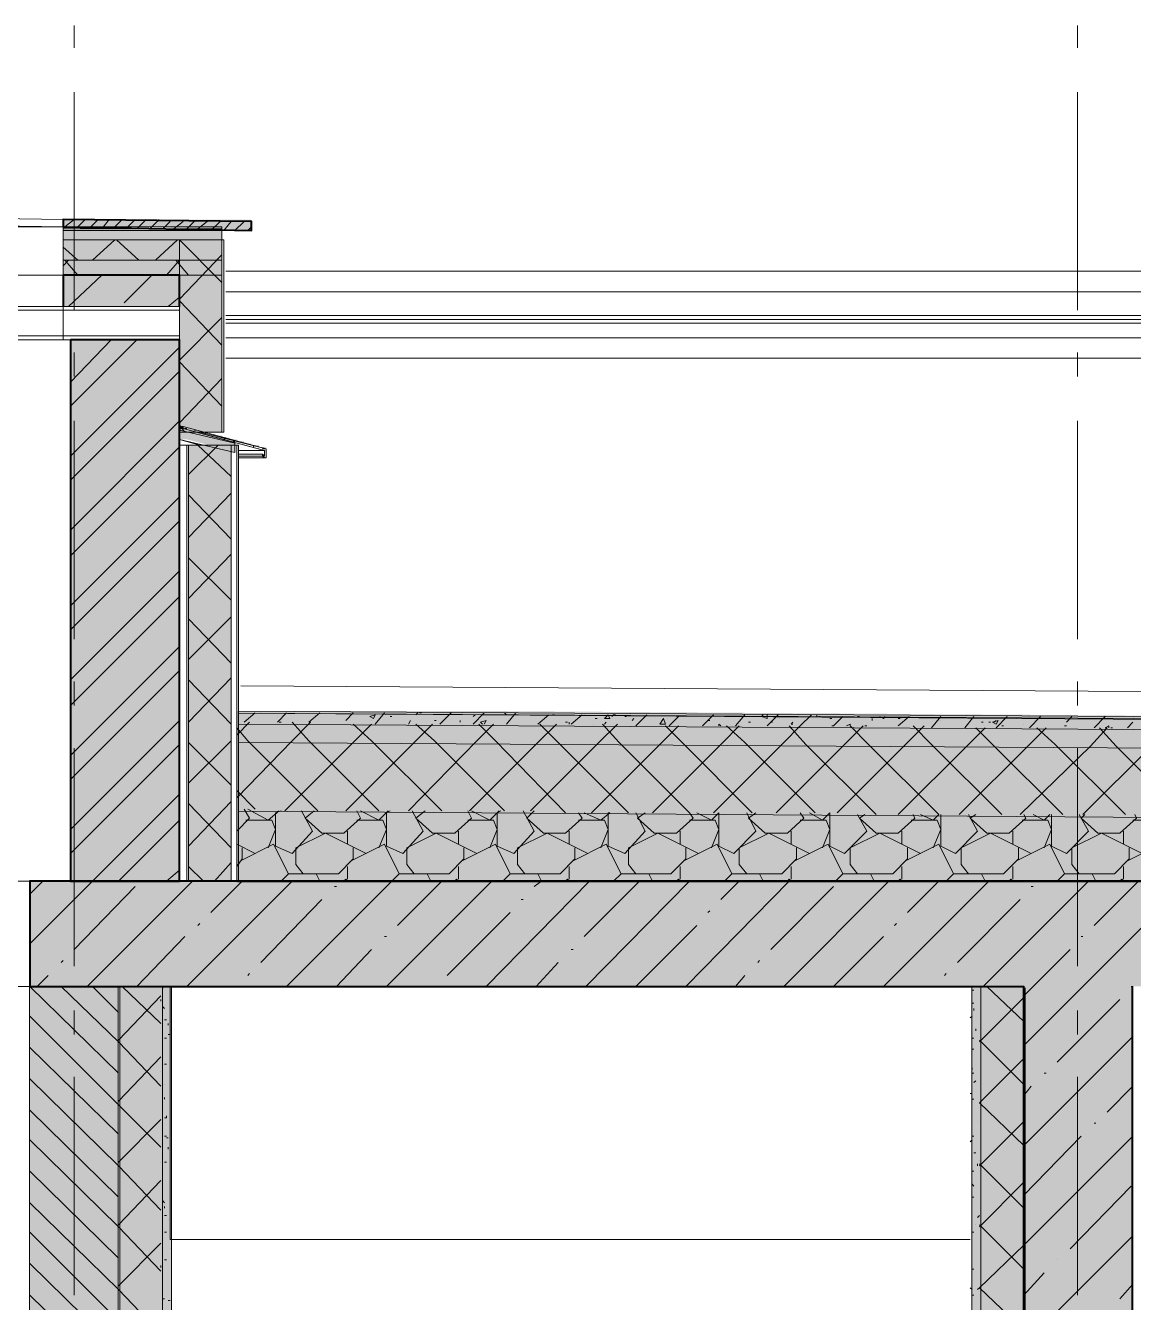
# Model space of a CAD drawing. Header units: millimetres. Extents: x -135211 to 49383, y -8033 to 228499.
# Drawn here: x -68908 to -66370, y 10819 to 13744 of the extents above; entities that cross this region are included whole.
import ezdxf

# ---------------------------------------------------------------- set-up
doc = ezdxf.new("R2010")
doc.units = ezdxf.units.MM
doc.layers.add('PDF _Геометрия', color=7, linetype='Continuous', true_color=0x1d1d1d)
doc.layers.add('PDF _Сплошная заливка', color=7, linetype='Continuous', true_color=0xffffff)

msp = doc.modelspace()

# ---------------------------------------------------------------- hatches: boundary and pattern name
at = {"layer": 'PDF _Сплошная заливка', "transparency": 33554559}
h = msp.add_hatch(color=256, dxfattribs=at)
h.paths.add_polyline_path([(-69322.1, 13282.3), (-69322.1, 13299.2), (-69753.9, 13299.2), (-69753.9, 13278), (-69538, 13282.3)])
h.paths.add_polyline_path([(-68441.7, 13278), (-68390.9, 13273.8), (-68390.9, 13299.2), (-68822.6, 13299.2), (-68822.6, 13282.3), (-68632.1, 13282.3)])
h = msp.add_hatch(color=256, dxfattribs=at)
h.paths.add_polyline_path([(-69322.1, 13252.6), (-69322.1, 13273.8), (-69686.2, 13273.8), (-69686.2, 13252.6)])
h.paths.add_polyline_path([(-68822.6, 13273.8), (-68822.6, 13252.6), (-68458.6, 13252.6), (-68458.6, 13273.8)])
h = msp.add_hatch(color=256, dxfattribs=at)
h.paths.add_polyline_path([(-69322.1, 13206.1), (-69322.1, 13252.6), (-69686.2, 13252.6), (-69686.2, 13206.1)])
h.paths.add_polyline_path([(-68822.6, 13252.6), (-68822.6, 13206.1), (-68458.6, 13206.1), (-68458.6, 13252.6)])
h = msp.add_hatch(color=256, dxfattribs=at)
h.paths.add_polyline_path([(-69322.1, 13172.2), (-69322.1, 13206.1), (-69686.2, 13206.1), (-69686.2, 13172.2)])
h.paths.add_polyline_path([(-68822.6, 13206.1), (-68822.6, 13172.2), (-68458.6, 13172.2), (-68458.6, 13206.1)])
h = msp.add_hatch(color=256, dxfattribs=at)
h.paths.add_polyline_path([(-69322.1, 13100.2), (-69322.1, 13172.2), (-69588.8, 13172.2), (-69588.8, 13100.2)])
h.paths.add_polyline_path([(-68822.6, 13172.2), (-68822.6, 13100.2), (-68556, 13100.2), (-68556, 13172.2)])
h = msp.add_hatch(color=256, dxfattribs=at)
h.paths.add_polyline_path([(-69715.8, 12770.1), (-69694.7, 12774.3), (-69660.8, 12782.8), (-69639.6, 12787), (-69605.8, 12795.5), (-69588.8, 12795.5), (-69588.8, 12816.6), (-69605.8, 12816.6), (-69639.6, 12808.2), (-69660.8, 12803.9), (-69694.7, 12795.5), (-69715.8, 12791.2)])
h.paths.add_polyline_path([(-68429, 12791.2), (-68479.8, 12803.9), (-68500.9, 12808.2), (-68534.8, 12816.6), (-68556, 12816.6), (-68556, 12795.5), (-68539, 12795.5), (-68454.4, 12774.3), (-68429, 12765.8)])
h = msp.add_hatch(color=256, dxfattribs=at)
h.paths.add_polyline_path([(-68500.9, 12812.4), (-68492.5, 12808.2), (-68492.5, 12812.4)])
h.paths.add_polyline_path([(-68484, 12808.2), (-68475.5, 12803.9), (-68475.5, 12808.2)])
h.paths.add_polyline_path([(-68454.4, 12799.7), (-68441.7, 12795.5), (-68441.7, 12799.7)])
h.paths.add_polyline_path([(-68513.6, 12816.6), (-68509.4, 12812.4), (-68509.4, 12816.6)])
h.paths.add_polyline_path([(-68437.4, 12795.5), (-68424.7, 12791.2), (-68424.7, 12795.5)])
h.paths.add_polyline_path([(-68526.3, 12816.6), (-68526.3, 12820.9), (-68530.6, 12820.9)])
h.paths.add_polyline_path([(-68467.1, 12803.9), (-68458.6, 12799.7), (-68458.6, 12803.9)])
h.paths.add_polyline_path([(-68357, 12778.5), (-68373.9, 12778.5), (-68361.2, 12774.3), (-68361.2, 12757.4)])
h.paths.add_polyline_path([(-68407.8, 12787), (-68407.8, 12791.2), (-68420.5, 12791.2)])
h.paths.add_polyline_path([(-68390.9, 12782.8), (-68390.9, 12787), (-68407.8, 12787)])
h.paths.add_polyline_path([(-68373.9, 12778.5), (-68373.9, 12782.8), (-68390.9, 12782.8)])
h = msp.add_hatch(color=256, dxfattribs=at)
h.paths.add_polyline_path([(-63163, 12198.6), (-63332.3, 12190.1), (-63421.2, 12185.9), (-63590.6, 12177.4), (-63679.5, 12173.2), (-63848.8, 12164.7), (-63937.7, 12160.5), (-64107, 12152), (-64797, 12147.8), (-64797, 12152), (-66007.6, 12160.5), (-66608.7, 12164.7), (-67819.4, 12173.2), (-68424.7, 12173.2), (-68424.7, 12147.8), (-67730.5, 12147.8), (-65647.8, 12135.1), (-64957.8, 12130.9), (-64102.8, 12126.6), (-64102.8, 12130.9), (-63171.5, 12173.2), (-63078.4, 12173.2), (-63078.4, 12198.6)])
h.paths.add_polyline_path([(-76467.6, 12274.8), (-76985.2, 12286), (-77245.3, 12286), (-77245.3, 12262.1), (-77047.5, 12262.1), (-76852.8, 12257.9), (-76653.8, 12253.6), (-76459.1, 12249.4), (-76260.1, 12245.2), (-76065.4, 12240.9), (-75866.5, 12236.7), (-75671.7, 12232.5), (-75472.8, 12228.2), (-75083.3, 12219.8), (-74884.4, 12215.5), (-74689.7, 12211.3), (-74490.7, 12207.1), (-74296, 12202.8), (-74097, 12198.6), (-73902.3, 12194.4), (-73703.4, 12190.1), (-73313.9, 12181.7), (-72615.5, 12177.4), (-71921.2, 12173.2), (-71222.8, 12169), (-70528.6, 12164.7), (-69720, 12160.5), (-69720, 12181.7), (-70325.4, 12185.9), (-71544.5, 12194.4), (-72149.8, 12198.6), (-73369, 12207.1), (-73559.4, 12211.3), (-74338.3, 12228.2), (-74528.8, 12232.5), (-75307.7, 12249.4), (-75498.2, 12253.6), (-76277.1, 12270.6)])
h = msp.add_hatch(color=256, dxfattribs=at)
h.paths.add_polyline_path([(-63171.5, 12173.2), (-64102.8, 12130.9), (-64898.6, 12126.6), (-64898.6, 12130.9), (-65605.5, 12135.1), (-66308.2, 12139.3), (-67015.1, 12143.6), (-67717.8, 12147.8), (-68424.7, 12147.8), (-68424.7, 12105.5), (-67730.5, 12105.5), (-65647.8, 12092.8), (-64957.8, 12088.5), (-64107, 12084.3), (-64107, 12088.5), (-63937.7, 12097), (-63848.8, 12101.2), (-63679.5, 12109.7), (-63590.6, 12113.9), (-63421.2, 12122.4), (-63332.3, 12126.6), (-63163, 12135.1), (-63078.4, 12135.1), (-63078.4, 12173.2)])
h.paths.add_polyline_path([(-76467.6, 12249.4), (-76986, 12260.7), (-77245.3, 12260.7), (-77245.3, 12224), (-77047.5, 12224), (-76852.8, 12219.8), (-76653.8, 12215.5), (-76459.1, 12211.3), (-76260.1, 12207.1), (-76065.4, 12202.8), (-75866.5, 12198.6), (-75671.7, 12194.4), (-75472.8, 12190.1), (-75083.3, 12181.7), (-74884.4, 12177.4), (-74689.7, 12173.2), (-74490.7, 12169), (-74296, 12164.7), (-74097, 12160.5), (-73902.3, 12156.3), (-73703.4, 12152), (-73313.9, 12143.6), (-72615.5, 12139.3), (-71921.2, 12135.1), (-71222.8, 12130.9), (-70528.6, 12126.6), (-70122.2, 12122.4), (-69720, 12118.2), (-69720, 12160.5), (-71176.2, 12169), (-71908.5, 12173.2), (-72636.6, 12177.4), (-73369, 12181.7), (-73559.4, 12185.9), (-74338.3, 12202.8), (-74528.8, 12207.1), (-75307.7, 12224), (-75498.2, 12228.2), (-76277.1, 12245.2)])
h = msp.add_hatch(color=256, dxfattribs=at)
h.paths.add_polyline_path([(-63163, 12135.1), (-63332.3, 12126.6), (-63421.2, 12122.4), (-63590.6, 12113.9), (-63679.5, 12109.7), (-63848.8, 12101.2), (-63937.7, 12097), (-64107, 12088.5), (-64898.6, 12084.3), (-64898.6, 12088.5), (-65605.5, 12092.8), (-66308.2, 12097), (-67015.1, 12101.2), (-67717.8, 12105.5), (-68424.7, 12105.5), (-68424.7, 11948.8), (-67844.8, 11948.8), (-67269.1, 11944.6), (-66689.2, 11940.4), (-66113.5, 11936.1), (-65533.5, 11931.9), (-64957.8, 11927.7), (-64107, 11923.4), (-64107, 11927.7), (-63937.7, 11936.1), (-63848.8, 11940.4), (-63679.5, 11948.8), (-63590.6, 11953.1), (-63421.2, 11961.5), (-63332.3, 11965.8), (-63163, 11974.2), (-63078.4, 11974.2), (-63078.4, 12135.1)])
h.paths.add_polyline_path([(-76467.6, 12211.3), (-76976.9, 12222.4), (-77245.3, 12222.4), (-77245.3, 12063.1), (-77047.5, 12063.1), (-76852.8, 12058.9), (-76653.8, 12054.7), (-76459.1, 12050.4), (-76260.1, 12046.2), (-76065.4, 12042), (-75866.5, 12037.7), (-75671.7, 12033.5), (-75472.8, 12029.3), (-75083.3, 12020.8), (-74884.4, 12016.6), (-74689.7, 12012.3), (-74490.7, 12008.1), (-74296, 12003.9), (-74097, 11999.6), (-73902.3, 11995.4), (-73703.4, 11991.2), (-73313.9, 11982.7), (-72615.5, 11978.5), (-71921.2, 11974.2), (-71222.8, 11970), (-70528.6, 11965.8), (-69720, 11961.5), (-69720, 12118.2), (-70325.4, 12122.4), (-71544.5, 12130.9), (-72149.8, 12135.1), (-73369, 12143.6), (-73559.4, 12147.8), (-74338.3, 12164.7), (-74528.8, 12169), (-75307.7, 12185.9), (-75498.2, 12190.1), (-76277.1, 12207.1)])
h = msp.add_hatch(color=256, dxfattribs=at)
h.paths.add_polyline_path([(-63163, 11974.2), (-63332.3, 11965.8), (-63421.2, 11961.5), (-63590.6, 11953.1), (-63679.5, 11948.8), (-63848.8, 11940.4), (-63937.7, 11936.1), (-64107, 11927.7), (-64797, 11923.4), (-64797, 11927.7), (-66007.6, 11936.1), (-66608.7, 11940.4), (-67819.4, 11948.8), (-68424.7, 11948.8), (-68424.7, 11783.8), (-63078.4, 11783.8), (-63078.4, 11974.2)])
h.paths.add_polyline_path([(-76078.1, 12042), (-76974.2, 12061.5), (-77245.3, 12061.5), (-77245.3, 11783.8), (-69720, 11783.8), (-69720, 11961.5), (-72632.4, 11978.5), (-73364.7, 11982.7), (-73555.2, 11986.9), (-74528.8, 12008.1), (-74719.3, 12012.3), (-75887.6, 12037.7)])
h = msp.add_hatch(color=256, dxfattribs=at)
h.paths.add_polyline_path([(-77648.6, 11783.8), (-77648.6, 11542.8), (-69245.9, 11542.8), (-69245.9, 11783.8)])
h.paths.add_polyline_path([(-50951, 11783.8), (-68898.8, 11783.8), (-68898.8, 11542.8), (-50951, 11542.8)])

# ---------------------------------------------------------------- linework, layer by layer
at = {"layer": 'PDF _Геометрия', "color": 7, "lineweight": 9}
for points in [[(-68797.2, 13692.9), (-68797.2, 13743.7)], [(-66498.7, 13692.9), (-66498.7, 13743.7)], [(-68797.2, 13091.8), (-68797.2, 13591.3)], [(-66498.7, 13091.8), (-66498.7, 13591.3)], [(-68458.6, 13278), (-68822.6, 13278)], [(-68458.6, 13273.8), (-68822.6, 13273.8)], [(-68822.6, 13252.6), (-68458.6, 13252.6), (-68458.6, 12812.4)], [(-68454.4, 13252.6), (-68454.4, 12812.4)], [(-68458.6, 13206.1), (-68822.6, 13206.1)], [(-51144, 13180.9), (-68449.9, 13180.9)], [(-51144, 13134), (-68449.9, 13134)], [(-69588.8, 13091.8), (-69322.1, 13091.8), (-68822.6, 13091.8), (-68556, 13091.8)], [(-68822.6, 13100.2), (-69322.1, 13100.2)], [(-51144, 13079.2), (-68449.9, 13079.2)], [(-69588.8, 13032.5), (-69322.1, 13032.5), (-68822.6, 13032.5), (-68556, 13032.5)], [(-68797.2, 12939.4), (-68797.2, 12994.4)], [(-66498.7, 12939.4), (-66498.7, 12994.4)], [(-68797.2, 12338.3), (-68797.2, 12837.8)], [(-68420.5, 12753.1), (-68361.2, 12753.1), (-68357, 12753.1), (-68357, 12774.3), (-68547.5, 12825.1), (-68547.5, 12820.9), (-68361.2, 12770.1), (-68361.2, 12757.4), (-68365.5, 12761.6), (-68365.5, 12757.4), (-68361.2, 12753.1), (-68357, 12753.1), (-68357, 12774.3), (-68509.4, 12812.4)], [(-68517.9, 12812.4), (-68361.2, 12770.1)], [(-66498.7, 12338.3), (-66498.7, 12837.8)], [(-68509.4, 12782.8), (-68556, 12795.5)], [(-68539, 11783.8), (-68539, 12782.8)], [(-68534.8, 11783.8), (-68534.8, 12782.8)], [(-68437.4, 11783.8), (-68437.4, 12782.8)], [(-68424.7, 12177.4), (-68424.7, 12173.2), (-68424.7, 12147.8), (-68424.7, 12105.5), (-68424.7, 11948.8), (-68424.7, 11783.8), (-68424.7, 12782.8)], [(-68420.5, 11783.8), (-68420.5, 12782.8)], [(-68361.2, 12753.1), (-68365.5, 12757.4), (-68361.2, 12757.4), (-68361.2, 12770.1), (-68420.5, 12770.1)], [(-68420.5, 12761.6), (-68365.5, 12761.6), (-68365.5, 12757.4), (-68420.5, 12757.4)], [(-68361.2, 12757.4), (-68365.5, 12761.6)], [(-68361.2, 12757.4), (-68361.2, 12757.4)], [(-68797.2, 12185.9), (-68797.2, 12240.9)], [(-68415.3, 12231.4), (-63076.7, 12197.4), (-64190.2, 12146.6)], [(-66498.7, 12185.9), (-66498.7, 12240.9)], [(-63081, 12201.3), (-63076.7, 12201.3), (-63076.7, 12197), (-63076.7, 12171.6), (-63076.7, 12133.7), (-63076.7, 11972.8), (-63076.7, 11782.2), (-68423, 11782.2)], [(-64191, 12147.6), (-68420.1, 12173)], [(-68797.2, 11589), (-68797.2, 12088.5)], [(-66498.7, 11589), (-66498.7, 12088.5)], [(-69339.1, 11783.8), (-68805.7, 11783.8)], [(-68898.8, 11542.5), (-68898.8, 11783.8), (-69245.9, 11783.8), (-69245.9, 11542.5), (-68898.8, 11542.5), (-68695.6, 11542.5), (-68598.3, 11542.5), (-68577.1, 11542.5), (-68577.1, 10962.5), (-66744.2, 10962.5), (-68577.1, 10962.5)], [(-69178.2, 11783.8), (-69161.3, 11783.8), (-68898.8, 11783.8)], [(-69297.6, 11543.3), (-69297.6, 6717.5), (-68899.4, 6717.5), (-68899.4, 11543.3), (-68899.4, 6717.5), (-68696.5, 6717.5), (-68696.5, 11543.3)], [(-68692.3, 11539.1), (-68692.3, 6840.3), (-68595, 6840.3), (-68573.8, 6840.3), (-68573.8, 11539.1)], [(-68595, 11539.1), (-68595, 6840.3)], [(-66621.4, 11542.5), (-66723, 11542.5), (-66744.2, 11542.5)], [(-66741, 11539.1), (-66741, 6840.3), (-66719.8, 6840.3), (-66618.3, 6840.3), (-66618.3, 11539.1)], [(-66719.8, 6840.3), (-66719.8, 11539.1)], [(-68797.2, 11432.4), (-68797.2, 11487.4)], [(-66498.7, 11432.4), (-66498.7, 11487.4)], [(-68797.2, 10835.5), (-68797.2, 11335.1)], [(-66498.7, 10835.5), (-66498.7, 11335.1)], [(-66371.7, 10962.5), (-66371.7, 7444.9), (-65097.5, 7444.9), (-65097.5, 10145.6), (-65046.7, 10145.6), (-65046.7, 10069.4), (-65046.7, 10094.8), (-64995.9, 10094.8), (-64995.9, 10069.4), (-64995.9, 8795.2), (-64995.9, 7495.7), (-65046.7, 7495.7), (-65038.3, 7495.7)]]:
    msp.add_lwpolyline(points, dxfattribs=at)
for points in [[(-68822.6, 13299.2), (-68822.6, 13282.3), (-69072.4, 13286.5), (-69322.1, 13282.3), (-69322.1, 13299.2), (-69072.4, 13303.4)], [(-68822.6, 13282.3), (-68822.6, 13172.2), (-69322.1, 13172.2), (-69322.1, 13282.3)], [(-68822.6, 13172.2), (-68458.6, 13172.2), (-68458.6, 13206.1), (-68458.6, 13252.6), (-68458.6, 13273.8), (-68458.6, 13278), (-68458.6, 13282.3), (-68822.6, 13282.3), (-68822.6, 13278), (-68822.6, 13273.8), (-68822.6, 13252.6), (-68822.6, 13206.1)], [(-68556, 13252.6), (-68556, 12812.4), (-68458.6, 12812.4), (-68454.4, 12812.4), (-68454.4, 13252.6), (-68458.6, 13252.6)], [(-68822.6, 13172.2), (-68822.6, 13024), (-69322.1, 13024), (-69322.1, 13172.2)], [(-68822.6, 13100.2), (-68822.6, 13024), (-68556, 13024), (-68556, 13100.2)], [(-51144, 13070.6), (-68449.9, 13070.6)], [(-51144, 13062.1), (-68449.9, 13062.1)], [(-68449.9, 13028.3), (-51144, 13028.3)], [(-68449.9, 12981.5), (-51144, 12981.5)], [(-68556, 12825.1), (-68556, 12820.9), (-68547.5, 12820.9), (-68547.5, 12825.1), (-68556, 12825.1), (-68556, 12854.7)], [(-68556, 12795.5), (-68429, 12765.8), (-68429, 12787), (-68556, 12816.6)], [(-68556, 12782.8), (-68556, 11783.8), (-68539, 11783.8), (-68534.8, 11783.8), (-68437.4, 11783.8), (-68424.7, 11783.8), (-68420.5, 11783.8), (-68420.5, 12782.8), (-68424.7, 12782.8), (-68437.4, 12782.8), (-68534.8, 12782.8), (-68539, 12782.8)]]:
    msp.add_lwpolyline(points, close=True, dxfattribs=at)
at = {"layer": 'PDF _Геометрия', "color": 7, "lineweight": 40}
for points in [[(-68822.6, 13282.3), (-68390.9, 13273.8), (-68390.9, 13295), (-68822.6, 13299.2)], [(-68805.7, 13024), (-68805.7, 11783.8), (-68556, 11783.8), (-68556, 13024)]]:
    msp.add_lwpolyline(points, close=True, dxfattribs=at)
at = {"layer": 'PDF _Геометрия', "lineweight": 9}
for points in [[(-68818.4, 13282.3), (-68797.2, 13299.2)], [(-68788.8, 13282.3), (-68771.8, 13299.2)], [(-68763.4, 13278), (-68742.2, 13299.2)], [(-68733.7, 13278), (-68716.8, 13299.2)], [(-68708.3, 13278), (-68687.2, 13299.2)], [(-68678.7, 13278), (-68657.5, 13299.2)], [(-68653.3, 13278), (-68632.1, 13299.2)], [(-68623.7, 13278), (-68602.5, 13299.2)], [(-68594.1, 13278), (-68577.1, 13295)], [(-68568.7, 13278), (-68547.5, 13295)], [(-68539, 13278), (-68522.1, 13295)], [(-68513.6, 13278), (-68492.5, 13295)], [(-68484, 13273.8), (-68462.8, 13295)], [(-68454.4, 13273.8), (-68437.4, 13295)], [(-68429, 13273.8), (-68407.8, 13295)], [(-68399.3, 13273.8), (-68390.9, 13282.3)], [(-68754.9, 13206.1), (-68704.1, 13252.6)], [(-68649.1, 13206.1), (-68699.9, 13252.6)], [(-68611, 13206.1), (-68560.2, 13252.6)], [(-68458.6, 13155.3), (-68556, 13252.6), (-68509.4, 13206.1)], [(-68788.8, 13206.1), (-68822.6, 13235.7)], [(-68809.9, 13206.1), (-68822.6, 13193.4)], [(-68788.8, 13172.2), (-68818.4, 13206.1)], [(-68556, 13206.1), (-68585.6, 13172.2)], [(-68534.8, 13172.2), (-68564.4, 13206.1)], [(-68556, 13117.2), (-68458.6, 13218.8), (-68471.3, 13206.1)], [(-68809.9, 13100.2), (-68733.7, 13172.2)], [(-68682.9, 13108.7), (-68619.5, 13172.2)], [(-68581.4, 13100.2), (-68556, 13121.4)], [(-68458.6, 13011.3), (-68556, 13112.9)], [(-68556, 12977.5), (-68458.6, 13074.8)], [(-68805.7, 12926.7), (-68712.6, 13024)], [(-68805.7, 12871.7), (-68653.3, 13024)], [(-68805.7, 12757.4), (-68556, 13007.1)], [(-68458.6, 12871.7), (-68556, 12973.2)], [(-68805.7, 12702.3), (-68556, 12952.1)], [(-68805.7, 12588), (-68556, 12837.8), (-68556, 12833.6), (-68458.6, 12935.2)], [(-68543.3, 12812.4), (-68556, 12829.3)], [(-68543.3, 12820.9), (-68539, 12820.9)], [(-68522.1, 12816.6), (-68517.9, 12816.6)], [(-68496.7, 12808.2), (-68496.7, 12812.4)], [(-68534.8, 12715), (-68467.1, 12782.8)], [(-68437.4, 12710.8), (-68513.6, 12782.8)], [(-68475.5, 12803.9), (-68475.5, 12803.9)], [(-68454.4, 12795.5), (-68450.1, 12799.7)], [(-68433.2, 12791.2), (-68429, 12791.2)], [(-68407.8, 12787), (-68407.8, 12787)], [(-68386.6, 12778.5), (-68386.6, 12782.8)], [(-68805.7, 12528.8), (-68556, 12778.5)], [(-68365.5, 12774.3), (-68361.2, 12774.3)], [(-68534.8, 12571.1), (-68437.4, 12672.7)], [(-68437.4, 12566.9), (-68534.8, 12668.5)], [(-68805.7, 12414.5), (-68556, 12664.2)], [(-68805.7, 12359.5), (-68556, 12609.2)], [(-68534.8, 12431.4), (-68437.4, 12533)], [(-68437.4, 12427.2), (-68534.8, 12524.5)], [(-68805.7, 12245.2), (-68556, 12494.9)], [(-68805.7, 12185.9), (-68556, 12435.6)], [(-68534.8, 12291.7), (-68437.4, 12389.1)], [(-68437.4, 12283.3), (-68534.8, 12384.9)], [(-68805.7, 12071.6), (-68556, 12321.4)], [(-68805.7, 12016.6), (-68556, 12266.3)], [(-68534.8, 12147.8), (-68437.4, 12249.4)], [(-68437.4, 12143.6), (-68534.8, 12245.2)], [(-68424.7, 12169), (-68424.7, 12164.7)], [(-68407.8, 12147.8), (-68382.4, 12169)], [(-68369.7, 12169), (-68369.7, 12169)], [(-68369.7, 12169), (-68369.7, 12169)], [(-68331.6, 12147.8), (-68310.4, 12169)], [(-68259.6, 12147.8), (-68234.2, 12169)], [(-68175, 12152), (-68158, 12169)], [(-68107.2, 12143.6), (-68086.1, 12169)], [(-68014.1, 12164.7), (-68009.9, 12169)], [(-68005.7, 12169), (-68001.4, 12169)], [(-67959.1, 12143.6), (-67933.7, 12169)], [(-67882.9, 12143.6), (-67857.5, 12169)], [(-67810.9, 12169), (-67806.7, 12164.7)], [(-67806.7, 12143.6), (-67785.5, 12169)], [(-68805.7, 11902.3), (-68556, 12152)], [(-68424.7, 12147.8), (-68424.7, 12147.8)], [(-68424.7, 12118.2), (-68395.1, 12147.8)], [(-68424.7, 11974.2), (-68297.7, 12105.5), (-68255.4, 12147.8)], [(-68331.6, 12160.5), (-68331.6, 12160.5)], [(-68327.4, 12147.8), (-68323.1, 12147.8)], [(-68323.1, 12147.8), (-68323.1, 12147.8)], [(-68314.7, 11944.6), (-68153.8, 12105.5), (-68115.7, 12143.6)], [(-68098.8, 11944.6), (-68259.6, 12105.5), (-68297.7, 12147.8)], [(-68175, 11944.6), (-68014.1, 12105.5), (-67976, 12143.6)], [(-67954.9, 11944.6), (-68115.7, 12105.5), (-68158, 12143.6)], [(-68115.7, 12152), (-68115.7, 12152)], [(-68073.4, 12160.5), (-68069.2, 12160.5)], [(-68031.1, 12143.6), (-68026.8, 12152)], [(-68031.1, 11944.6), (-67874.4, 12105.5), (-67836.3, 12143.6)], [(-67810.9, 11944.6), (-67971.8, 12105.5), (-68014.1, 12143.6)], [(-67971.8, 12152), (-67967.6, 12152)], [(-67912.5, 12152), (-67912.5, 12147.8)], [(-67891.4, 11944.6), (-67734.7, 12101.2), (-67692.4, 12143.6)], [(-67882.9, 12160.5), (-67878.7, 12164.7)], [(-67671.2, 11940.4), (-67832.1, 12105.5), (-67870.2, 12143.6)], [(-67861.7, 12143.6), (-67866, 12147.8), (-67853.3, 12152), (-67857.5, 12143.6)], [(-67751.7, 11944.6), (-67595, 12101.2), (-67552.7, 12143.6)], [(-67734.7, 12143.6), (-67709.3, 12164.7)], [(-67527.3, 11940.4), (-67688.2, 12101.2), (-67730.5, 12143.6)], [(-67722, 12164.7), (-67722, 12164.7)], [(-67700.9, 12164.7), (-67696.6, 12164.7)], [(-67696.6, 12164.7), (-67696.6, 12164.7)], [(-67671.2, 12147.8), (-67667, 12147.8)], [(-67662.8, 12147.8), (-67662.8, 12143.6)], [(-67658.5, 12143.6), (-67633.1, 12164.7)], [(-67628.9, 12164.7), (-67628.9, 12164.7)], [(-67612, 11940.4), (-67451.1, 12101.2), (-67413, 12139.3)], [(-67607.7, 12143.6), (-67607.7, 12143.6)], [(-67603.5, 12156.3), (-67599.3, 12156.3)], [(-67489.2, 11940.4), (-67506.2, 11927.7), (-67468.1, 11893.8), (-67417.3, 11893.8), (-67379.2, 11927.7), (-67387.6, 11940.4), (-67548.5, 12101.2), (-67586.6, 12143.6)], [(-67582.3, 12143.6), (-67578.1, 12147.8)], [(-67565.4, 12160.5), (-67561.2, 12164.7), (-67557, 12164.7)], [(-67535.8, 12160.5), (-67531.6, 12160.5)], [(-67518.9, 12152), (-67514.6, 12156.3)], [(-67510.4, 12139.3), (-67485, 12164.7)], [(-67472.3, 11940.4), (-67311.4, 12101.2), (-67273.3, 12139.3)], [(-67243.7, 11940.4), (-67404.6, 12101.2), (-67442.7, 12139.3)], [(-67438.4, 12156.3), (-67438.4, 12156.3)], [(-67434.2, 12139.3), (-67413, 12160.5)], [(-67358, 12139.3), (-67332.6, 12164.7)], [(-67345.3, 12152), (-67341.1, 12152)], [(-67332.6, 11940.4), (-67171.7, 12101.2), (-67133.6, 12139.3), (-67108.2, 12164.7)], [(-67319.9, 12139.3), (-67319.9, 12143.6), (-67315.7, 12139.3)], [(-67099.8, 11940.4), (-67260.6, 12101.2), (-67303, 12139.3)], [(-67281.8, 12139.3), (-67260.6, 12164.7)], [(-67252.2, 12147.8), (-67247.9, 12147.8)], [(-67209.8, 12164.7), (-67209.8, 12156.3), (-67222.5, 12160.5), (-67218.3, 12164.7)], [(-67209.8, 12139.3), (-67184.4, 12164.7)], [(-67201.4, 12147.8), (-67197.1, 12147.8)], [(-67188.7, 11940.4), (-67032, 12097), (-66989.7, 12139.3)], [(-67180.2, 12156.3), (-67180.2, 12156.3)], [(-66960.1, 11936.1), (-67120.9, 12097), (-67159, 12139.3)], [(-67150.6, 12143.6), (-67154.8, 12143.6), (-67150.6, 12147.8)], [(-67095.5, 12164.7), (-67095.5, 12160.5)], [(-67091.3, 12160.5), (-67087.1, 12160.5)], [(-67065.9, 12156.3), (-67061.7, 12156.3)], [(-67061.7, 12139.3), (-67057.4, 12139.3), (-67036.3, 12160.5)], [(-67049, 11940.4), (-66892.4, 12097), (-66850, 12139.3)], [(-67027.8, 12139.3), (-67019.4, 12143.6), (-67019.4, 12139.3), (-66977, 12097), (-66816.2, 11936.1), (-66828.9, 11923.4), (-66858.5, 11936.1)], [(-67002.4, 12160.5), (-66998.2, 12160.5)], [(-66985.5, 12139.3), (-66981.3, 12139.3)], [(-66968.6, 12152), (-66968.6, 12156.3)], [(-66951.6, 12160.5), (-66951.6, 12160.5)], [(-66951.6, 12160.5), (-66943.2, 12156.3), (-66938.9, 12160.5)], [(-66909.3, 12139.3), (-66883.9, 12160.5)], [(-66909.3, 12156.3), (-66905.1, 12156.3)], [(-66672.2, 11936.1), (-66833.1, 12097), (-66875.4, 12139.3)], [(-66833.1, 12135.1), (-66811.9, 12160.5)], [(-66811.9, 12152), (-66811.9, 12152)], [(-66756.9, 12135.1), (-66735.7, 12160.5)], [(-66718.8, 12147.8), (-66714.6, 12147.8)], [(-66701.9, 12147.8), (-66697.6, 12147.8)], [(-66689.2, 12147.8), (-66684.9, 12152)], [(-66684.9, 12135.1), (-66659.5, 12160.5)], [(-66672.2, 12139.3), (-66668, 12139.3)], [(-66642.6, 12156.3), (-66642.6, 12156.3)], [(-66629.9, 11936.1), (-66469.1, 12092.8), (-66431, 12135.1), (-66435.2, 12135.1), (-66426.7, 12139.3), (-66426.7, 12135.1)], [(-66621.4, 12143.6), (-66621.4, 12143.6)], [(-66608.7, 12135.1), (-66583.3, 12160.5)], [(-66608.7, 12160.5), (-66608.7, 12160.5)], [(-66566.4, 12156.3), (-66566.4, 12156.3)], [(-66528.3, 12139.3), (-66524.1, 12139.3)], [(-66524.1, 12147.8), (-66511.4, 12160.5)], [(-66460.6, 12135.1), (-66435.2, 12160.5)], [(-66384.4, 12135.1), (-66371.7, 12147.8)], [(-68238.5, 11944.6), (-68399.3, 12105.5), (-68424.7, 12135.1)], [(-66909.3, 11936.1), (-66748.4, 12097), (-66710.3, 12135.1)], [(-66769.6, 11936.1), (-66608.7, 12097), (-66570.6, 12135.1)], [(-66532.5, 11936.1), (-66693.4, 12097), (-66731.5, 12135.1)], [(-66388.6, 11936.1), (-66549.5, 12097), (-66591.8, 12135.1)], [(-66486, 11936.1), (-66329.4, 12092.8), (-66287, 12135.1)], [(-66248.9, 11931.9), (-66409.8, 12092.8), (-66447.9, 12135.1)], [(-66422.5, 12135.1), (-66418.3, 12135.1)], [(-68805.7, 11847.3), (-68556, 12097)], [(-68534.8, 12008.1), (-68437.4, 12105.5)], [(-68437.4, 12003.9), (-68534.8, 12101.2)], [(-68898.8, 11639.8), (-68754.9, 11783.8), (-68556, 11982.7)], [(-68534.8, 11864.2), (-68437.4, 11965.8)], [(-68382.4, 11948.8), (-68424.7, 11991.2)], [(-68437.4, 11860), (-68534.8, 11961.5)], [(-68382.4, 11847.3), (-68424.7, 11868.4), (-68424.7, 11898), (-68395.1, 11927.7), (-68407.8, 11948.8)], [(-68399.3, 11948.8), (-68352.8, 11923.4), (-68327.4, 11944.6)], [(-68276.6, 11944.6), (-68251.2, 11898), (-68297.7, 11847.3), (-68335.8, 11864.2), (-68335.8, 11940.4), (-68323.1, 11944.6)], [(-68246.9, 11944.6), (-68268.1, 11927.7), (-68230, 11893.8), (-68179.2, 11893.8), (-68141.1, 11927.7), (-68149.6, 11944.6)], [(-68246.9, 11944.6), (-68246.9, 11944.6)], [(-68246.9, 11944.6), (-68246.9, 11944.6)], [(-68141.1, 11944.6), (-68098.8, 11923.4), (-68077.6, 11944.6)], [(-68022.6, 11944.6), (-67997.2, 11898), (-68043.8, 11847.3), (-68081.9, 11864.2), (-68081.9, 11940.4), (-68073.4, 11944.6)], [(-67993, 11944.6), (-68014.1, 11927.7), (-67976, 11893.8), (-67925.2, 11893.8), (-67887.1, 11927.7), (-67895.6, 11944.6)], [(-67887.1, 11944.6), (-67844.8, 11923.4), (-67823.6, 11944.6)], [(-67768.6, 11944.6), (-67743.2, 11898), (-67789.8, 11847.3), (-67827.9, 11864.2), (-67827.9, 11940.4), (-67819.4, 11944.6)], [(-67743.2, 11944.6), (-67760.1, 11927.7), (-67722, 11893.8), (-67671.2, 11893.8), (-67633.1, 11927.7), (-67641.6, 11940.4)], [(-67510.4, 11940.4), (-67489.2, 11898), (-67535.8, 11847.3), (-67573.9, 11864.2), (-67573.9, 11940.4), (-67569.6, 11940.4), (-67590.8, 11923.4), (-67628.9, 11940.4)], [(-67370.7, 11940.4), (-67336.8, 11923.4), (-67319.9, 11940.4), (-67319.9, 11864.2), (-67286, 11847.3), (-67235.2, 11898), (-67256.4, 11940.4)], [(-67235.2, 11940.4), (-67252.2, 11927.7), (-67214.1, 11893.8), (-67163.3, 11893.8), (-67125.2, 11927.7), (-67133.6, 11940.4)], [(-67112.5, 11940.4), (-67082.8, 11923.4), (-67065.9, 11940.4), (-67065.9, 11864.2), (-67032, 11847.3), (-66981.3, 11898), (-67002.4, 11936.1)], [(-66985.5, 11936.1), (-66998.2, 11927.7), (-66960.1, 11893.8), (-66909.3, 11893.8), (-66871.2, 11927.7), (-66875.4, 11936.1)], [(-66811.9, 11936.1), (-66811.9, 11864.2), (-66778.1, 11847.3), (-66727.3, 11898), (-66748.4, 11936.1)], [(-66731.5, 11936.1), (-66744.2, 11927.7), (-66706.1, 11893.8), (-66655.3, 11893.8), (-66617.2, 11927.7), (-66621.4, 11936.1)], [(-66600.3, 11936.1), (-66574.9, 11923.4), (-66562.2, 11936.1)], [(-66557.9, 11936.1), (-66557.9, 11864.2), (-66524.1, 11847.3), (-66473.3, 11898), (-66494.4, 11936.1)], [(-66481.8, 11936.1), (-66490.2, 11927.7), (-66452.1, 11893.8), (-66401.3, 11893.8), (-66363.2, 11927.7), (-66367.5, 11936.1)], [(-68695.6, 11783.8), (-68556, 11923.4)], [(-68352.8, 11860), (-68335.8, 11902.3), (-68344.3, 11923.4), (-68403.6, 11923.4)], [(-68098.8, 11860), (-68081.9, 11902.3), (-68090.3, 11923.4), (-68149.6, 11923.4)], [(-67844.8, 11860), (-67827.9, 11902.3), (-67836.3, 11923.4), (-67895.6, 11923.4)], [(-67590.8, 11860), (-67573.9, 11902.3), (-67582.3, 11923.4), (-67641.6, 11923.4)], [(-67336.8, 11860), (-67319.9, 11902.3), (-67328.4, 11923.4), (-67387.6, 11923.4)], [(-67082.8, 11860), (-67065.9, 11902.3), (-67074.4, 11923.4), (-67133.6, 11923.4)], [(-66828.9, 11860), (-66811.9, 11902.3), (-66820.4, 11923.4), (-66879.7, 11923.4)], [(-66574.9, 11860), (-66557.9, 11902.3), (-66566.4, 11923.4), (-66625.7, 11923.4)], [(-66320.9, 11860), (-66304, 11902.3), (-66312.4, 11923.4), (-66371.7, 11923.4)], [(-68272.3, 11800.7), (-68289.3, 11821.9), (-68289.3, 11860), (-68221.5, 11893.8), (-68128.4, 11847.3)], [(-68170.7, 11868.4), (-68170.7, 11898)], [(-68018.4, 11800.7), (-68035.3, 11821.9), (-68035.3, 11860), (-67967.6, 11893.8), (-67874.4, 11847.3)], [(-67916.8, 11868.4), (-67916.8, 11898)], [(-67764.4, 11800.7), (-67781.3, 11821.9), (-67781.3, 11860), (-67713.6, 11893.8), (-67620.4, 11847.3)], [(-67662.8, 11868.4), (-67662.8, 11898)], [(-67510.4, 11800.7), (-67527.3, 11821.9), (-67527.3, 11860), (-67459.6, 11893.8), (-67366.5, 11847.3)], [(-67408.8, 11868.4), (-67408.8, 11898)], [(-67256.4, 11800.7), (-67273.3, 11821.9), (-67273.3, 11860), (-67205.6, 11893.8), (-67112.5, 11847.3)], [(-67154.8, 11868.4), (-67154.8, 11898)], [(-67002.4, 11800.7), (-67019.4, 11821.9), (-67019.4, 11860), (-66951.6, 11893.8), (-66858.5, 11847.3)], [(-66900.8, 11868.4), (-66900.8, 11898)], [(-66748.4, 11800.7), (-66765.4, 11821.9), (-66765.4, 11860), (-66697.6, 11893.8), (-66604.5, 11847.3)], [(-66646.8, 11868.4), (-66646.8, 11898)], [(-66494.4, 11800.7), (-66511.4, 11821.9), (-66511.4, 11860), (-66443.7, 11893.8), (-66350.5, 11847.3)], [(-66392.9, 11868.4), (-66392.9, 11898)], [(-68424.7, 11783.8), (-68424.7, 11788), (-68424.7, 11817.6), (-68412, 11834.6), (-68412, 11860)], [(-68416.3, 11830.3), (-68340.1, 11868.4), (-68306.2, 11800.7)], [(-68323.1, 11783.8), (-68306.2, 11800.7), (-68191.9, 11800.7), (-68158, 11834.6), (-68158, 11860)], [(-68310.4, 11542.5), (-68069.2, 11783.8), (-68052.2, 11800.7), (-67937.9, 11800.7), (-67904.1, 11834.6), (-67904.1, 11860)], [(-68162.3, 11830.3), (-68086.1, 11868.4), (-68052.2, 11800.7)], [(-67908.3, 11830.3), (-67832.1, 11868.4), (-67798.2, 11800.7)], [(-67815.2, 11783.8), (-67798.2, 11800.7), (-67683.9, 11800.7), (-67650.1, 11834.6), (-67650.1, 11860)], [(-67654.3, 11830.3), (-67578.1, 11868.4), (-67544.3, 11800.7)], [(-67561.2, 11783.8), (-67544.3, 11800.7), (-67430, 11800.7), (-67396.1, 11834.6), (-67396.1, 11860)], [(-67400.3, 11830.3), (-67324.1, 11868.4), (-67290.3, 11800.7)], [(-67307.2, 11783.8), (-67290.3, 11800.7), (-67176, 11800.7), (-67142.1, 11834.6), (-67142.1, 11860)], [(-67146.3, 11830.3), (-67070.1, 11868.4), (-67036.3, 11800.7)], [(-67053.2, 11783.8), (-67036.3, 11800.7), (-66922, 11800.7), (-66888.1, 11834.6), (-66888.1, 11860)], [(-66892.4, 11830.3), (-66816.2, 11868.4), (-66782.3, 11800.7)], [(-66799.2, 11783.8), (-66782.3, 11800.7), (-66668, 11800.7), (-66634.1, 11834.6), (-66634.1, 11860)], [(-66638.4, 11830.3), (-66562.2, 11868.4), (-66528.3, 11800.7)], [(-66545.2, 11783.8), (-66528.3, 11800.7), (-66414, 11800.7), (-66380.2, 11834.6), (-66380.2, 11860)], [(-66384.4, 11830.3), (-66308.2, 11868.4), (-66274.3, 11800.7)], [(-68500.9, 11783.8), (-68534.8, 11817.6)], [(-68475.5, 11783.8), (-68437.4, 11826.1)], [(-68170.7, 11788), (-68170.7, 11817.6)], [(-67916.8, 11788), (-67916.8, 11817.6)], [(-67662.8, 11788), (-67662.8, 11817.6)], [(-67408.8, 11788), (-67408.8, 11817.6)], [(-67154.8, 11788), (-67154.8, 11817.6)], [(-66900.8, 11788), (-66900.8, 11817.6)], [(-66646.8, 11788), (-66646.8, 11817.6)], [(-66392.9, 11788), (-66392.9, 11817.6)], [(-68585.6, 11783.8), (-68556, 11809.2)], [(-68234.2, 11783.8), (-68242.7, 11800.7)], [(-68179.2, 11783.8), (-68175, 11788), (-68170.7, 11783.8)], [(-67980.3, 11783.8), (-67988.7, 11800.7)], [(-67925.2, 11783.8), (-67921, 11788), (-67916.8, 11783.8)], [(-67743.2, 11771.1), (-67726.3, 11783.8), (-67734.7, 11800.7)], [(-67671.2, 11783.8), (-67667, 11788), (-67662.8, 11783.8)], [(-67472.3, 11783.8), (-67480.8, 11800.7)], [(-67417.3, 11783.8), (-67413, 11788), (-67408.8, 11783.8)], [(-67218.3, 11783.8), (-67226.8, 11800.7)], [(-67163.3, 11783.8), (-67159, 11788), (-67154.8, 11783.8)], [(-66964.3, 11783.8), (-66972.8, 11800.7)], [(-66909.3, 11783.8), (-66905.1, 11788), (-66900.8, 11783.8)], [(-66710.3, 11783.8), (-66718.8, 11800.7)], [(-66655.3, 11783.8), (-66651.1, 11788), (-66646.8, 11783.8)], [(-66456.4, 11783.8), (-66464.8, 11800.7)], [(-66401.3, 11783.8), (-66397.1, 11788), (-66392.9, 11783.8)], [(-68898.8, 11754.1), (-68869.2, 11783.8)], [(-68797.2, 11627.1), (-68657.5, 11771.1)], [(-68767.6, 11542.5), (-68526.3, 11783.8)], [(-68539, 11542.5), (-68297.7, 11783.8)], [(-68484, 11711.8), (-68412, 11783.8)], [(-68200.4, 11771.1), (-68196.1, 11771.1)], [(-68081.9, 11542.5), (-67840.6, 11783.8)], [(-68056.5, 11682.2), (-67954.9, 11783.8)], [(-67853.3, 11542.5), (-67616.2, 11783.8)], [(-67628.9, 11656.8), (-67501.9, 11783.8)], [(-67624.7, 11542.5), (-67387.6, 11783.8)], [(-67396.1, 11542.5), (-67159, 11783.8)], [(-67315.7, 11741.4), (-67273.3, 11783.8)], [(-67201.4, 11627.1), (-67057.4, 11771.1)], [(-67171.7, 11542.5), (-66930.5, 11783.8)], [(-66943.2, 11542.5), (-66701.9, 11783.8)], [(-66888.1, 11711.8), (-66816.2, 11783.8)], [(-66714.6, 11542.5), (-66473.3, 11783.8)], [(-66621.4, 11407), (-66486, 11542.5), (-66244.7, 11783.8)], [(-66604.5, 11771.1), (-66600.3, 11771.1)], [(-66460.6, 11682.2), (-66359, 11783.8)], [(-68369.7, 11597.5), (-68230, 11741.4)], [(-67772.8, 11741.4), (-67768.6, 11741.4)], [(-66773.8, 11597.5), (-66629.9, 11741.4)], [(-67942.2, 11567.9), (-67798.2, 11711.8)], [(-67345.3, 11711.8), (-67341.1, 11716)], [(-68513.6, 11682.2), (-68509.4, 11686.4)], [(-67510.4, 11542.5), (-67370.7, 11682.2)], [(-66917.8, 11682.2), (-66913.5, 11686.4)], [(-68653.3, 11542.5), (-68543.3, 11656.8)], [(-68086.1, 11656.8), (-68081.9, 11656.8)], [(-67057.4, 11542.5), (-66943.2, 11656.8)], [(-66490.2, 11656.8), (-66486, 11656.8)], [(-68196.1, 11542.5), (-68115.7, 11627.1)], [(-67658.5, 11627.1), (-67654.3, 11627.1)], [(-66621.4, 11521.3), (-66600.3, 11542.5), (-66515.6, 11627.1)], [(-68826.9, 11597.5), (-68822.6, 11601.7)], [(-67739, 11542.5), (-67688.2, 11597.5)], [(-67231, 11597.5), (-67226.8, 11601.7)], [(-68881.9, 11542.5), (-68856.5, 11567.9)], [(-68399.3, 11567.9), (-68395.1, 11572.1)], [(-67281.8, 11542.5), (-67260.6, 11567.9)], [(-66803.5, 11567.9), (-66799.2, 11572.1)], [(-68695.6, 11343.5), (-68898.8, 11542.5)], [(-68598.3, 11313.9), (-68695.6, 11415.5), (-68826.9, 11542.5)], [(-68695.6, 11483.2), (-68754.9, 11542.5)], [(-68598.3, 11457.8), (-68687.2, 11542.5)], [(-66621.4, 11462), (-66706.1, 11542.5)], [(-66375.9, 11542.5), (-66371.7, 11542.5)], [(-68695.6, 11419.7), (-68598.3, 11521.3)], [(-66723, 11415.5), (-66621.4, 11517.1)], [(-66545.2, 11368.9), (-66401.3, 11512.8)], [(-68598.3, 11174.2), (-68695.6, 11271.6), (-68898.8, 11474.7)], [(-66371.7, 11428.2), (-66621.4, 11178.4), (-66723, 11275.8), (-66621.4, 11377.4)], [(-66621.4, 11318.1), (-66723, 11419.7)], [(-68695.6, 11203.8), (-68898.8, 11402.8)], [(-68695.6, 11280), (-68598.3, 11381.6)], [(-68598.3, 11030.3), (-68695.6, 11131.9), (-68898.8, 11330.8)], [(-66574.9, 11343.5), (-66570.6, 11343.5)], [(-66621.4, 11292.7), (-66604.5, 11313.9)], [(-66431, 11254.6), (-66371.7, 11313.9)], [(-68695.6, 11059.9), (-68898.8, 11258.9)], [(-68695.6, 11140.3), (-68598.3, 11237.7)], [(-66723, 11131.9), (-66621.4, 11233.5)], [(-66460.6, 11229.2), (-66456.4, 11229.2)], [(-68598.3, 10890.6), (-68695.6, 10992.2), (-68898.8, 11191.1)], [(-66621.4, 10755.1), (-66723, 10852.5), (-66621.4, 10949.8), (-66371.7, 11199.6)], [(-66621.4, 11064.1), (-66490.2, 11199.6)], [(-68695.6, 10920.2), (-68898.8, 11119.2)], [(-66621.4, 11034.5), (-66723, 11136.1)], [(-68695.6, 10996.4), (-68598.3, 11098)], [(-66723, 10992.2), (-66621.4, 11093.8)], [(-66515.6, 10941.4), (-66375.9, 11085.3)], [(-68598.3, 10746.7), (-68695.6, 10848.2), (-68898.8, 11047.2)], [(-68695.6, 10776.3), (-68898.8, 10979.5)], [(-66621.4, 10894.8), (-66723, 10996.4)], [(-66621.4, 10721.3), (-66371.7, 10971)], [(-68695.6, 10856.7), (-68598.3, 10954.1)], [(-66545.2, 10916), (-66545.2, 10916)], [(-68598.3, 10607), (-68695.6, 10708.6), (-68898.8, 10907.5)], [(-66621.4, 10835.5), (-66574.9, 10886.3)], [(-66401.3, 10827.1), (-66371.7, 10860.9)], [(-68695.6, 10636.6), (-68898.8, 10835.5)]]:
    msp.add_lwpolyline(points, dxfattribs=at)
at = {"layer": 'PDF _Геометрия', "color": 7, "lineweight": 40}
for points in [[(-68556, 13100.2), (-68556, 13172.2), (-68822.6, 13172.2), (-68822.6, 13100.2)], [(-51200.8, 11136.5), (-50951, 11136.5), (-50951, 11542.8), (-50951, 11784), (-68899.1, 11784)], [(-68898.8, 11783.8), (-68898.8, 11542.5), (-66621.4, 11542.5)], [(-66622.2, 11543.3), (-66622.2, 6717.5), (-77399.4, 6717.5), (-77399.4, 10726.1)], [(-66372.5, 6717.5), (-66372.5, 11543.3)]]:
    msp.add_lwpolyline(points, dxfattribs=at)
at = {"layer": 'PDF _Геометрия', "color": 250, "lineweight": 9, "true_color": 0x191919}
msp.add_lwpolyline([(-68556, 12816.6), (-68551.7, 12816.6)], dxfattribs=at)
at = {"layer": 'PDF _Геометрия', "color": 7, "lineweight": 20}
for points in [[(-64191, 12143.4), (-68420.1, 12168.8), (-64191, 12139.2)], [(-64191, 12118), (-68420.1, 12143.4)], [(-64191, 12075.7), (-68420.1, 12101.1)], [(-64191, 11914.8), (-68420.1, 11944.4)]]:
    msp.add_lwpolyline(points, dxfattribs=at)
at = {"layer": 'PDF _Геометрия', "lineweight": 9}
for points in [[(-68107.2, 12164.7), (-68111.5, 12156.3), (-68119.9, 12160.5)], [(-67573.9, 12164.7), (-67569.6, 12156.3), (-67582.3, 12156.3)], [(-67446.9, 12156.3), (-67442.7, 12143.6), (-67455.4, 12143.6)], [(-66680.7, 12152), (-66684.9, 12143.6), (-66693.4, 12147.8)]]:
    msp.add_lwpolyline(points, close=True, dxfattribs=at)
at = {"layer": 'PDF _Геометрия', "color": 252, "lineweight": 9, "true_color": 0x959595}
for points in [[(-68594.1, 11538.2), (-68594.1, 11542.5)], [(-66735.7, 11534), (-66740, 11534)], [(-68598.3, 11512.8), (-68598.3, 11508.6)], [(-68589.8, 11491.7), (-68594.1, 11495.9)], [(-66740, 11504.4), (-66735.7, 11504.4)], [(-68589.8, 11466.3), (-68585.6, 11466.3)], [(-66740, 11474.7), (-66744.2, 11470.5)], [(-66735.7, 11487.4), (-66735.7, 11491.7)], [(-68581.4, 11457.8), (-68581.4, 11453.6)], [(-66731.5, 11440.9), (-66731.5, 11445.1)], [(-68589.8, 11423.9), (-68585.6, 11423.9)], [(-68577.1, 11432.4), (-68581.4, 11432.4)], [(-66740, 11423.9), (-66735.7, 11423.9)], [(-66740, 11415.5), (-66740, 11415.5)], [(-66735.7, 11398.5), (-66740, 11398.5)], [(-68589.8, 11364.7), (-68585.6, 11364.7)], [(-66740, 11356.2), (-66740, 11352)], [(-68598.3, 11347.8), (-68598.3, 11347.8)], [(-66740, 11343.5), (-66735.7, 11343.5)], [(-66731.5, 11326.6), (-66735.7, 11322.4)], [(-68589.8, 11318.1), (-68589.8, 11318.1)], [(-66740, 11297), (-66744.2, 11297)], [(-68589.8, 11284.3), (-68589.8, 11288.5)], [(-66740, 11284.3), (-66735.7, 11284.3)], [(-68589.8, 11241.9), (-68585.6, 11241.9), (-68585.6, 11246.2)], [(-66727.3, 11233.5), (-66727.3, 11233.5)], [(-68589.8, 11199.6), (-68585.6, 11199.6)], [(-68589.8, 11199.6), (-68589.8, 11199.6)], [(-68581.4, 11195.4), (-68585.6, 11195.4)], [(-68581.4, 11174.2), (-68581.4, 11170)], [(-66740, 11191.1), (-66744.2, 11186.9)], [(-66740, 11199.6), (-66735.7, 11199.6)], [(-66731.5, 11161.5), (-66735.7, 11161.5)], [(-66723, 11144.6), (-66723, 11144.6)], [(-68598.3, 11140.3), (-68598.3, 11140.3)], [(-68589.8, 11140.3), (-68585.6, 11140.3)], [(-66740, 11119.2), (-66735.7, 11119.2)], [(-66727.3, 11136.1), (-66727.3, 11131.9)], [(-66735.7, 11085.3), (-66740, 11089.5)], [(-66740, 11059.9), (-66735.7, 11059.9)], [(-68589.8, 11047.2), (-68594.1, 11051.4)], [(-68589.8, 11038.7), (-68589.8, 11034.5)], [(-68589.8, 11017.6), (-68585.6, 11017.6)], [(-68581.4, 11009.1), (-68581.4, 11009.1)], [(-66723, 11017.6), (-66727.3, 11013.3)], [(-68589.8, 10979.5), (-68585.6, 10979.5)], [(-66740, 10979.5), (-66735.7, 10979.5)], [(-66731.5, 10996.4), (-66731.5, 10996.4)], [(-68577.1, 10941.4), (-68577.1, 10941.4)], [(-68589.8, 10916), (-68585.6, 10916)], [(-68598.3, 10903.3), (-68598.3, 10899)], [(-66740, 10907.5), (-66740, 10907.5)], [(-66740, 10894.8), (-66735.7, 10894.8)], [(-66740, 10848.2), (-66744.2, 10852.5)], [(-66723, 10852.5), (-66727.3, 10848.2)], [(-68589.8, 10827.1), (-68594.1, 10827.1)], [(-68577.1, 10822.8), (-68581.4, 10822.8)], [(-66740, 10835.5), (-66735.7, 10835.5)]]:
    msp.add_lwpolyline(points, dxfattribs=at)
at = {"layer": 'PDF _Сплошная заливка', "lineweight": 5, "transparency": 33554559}
for points in [[(-68556, 13252.6), (-68556, 12812.4), (-68458.6, 13252.6), (-68458.6, 12812.4)], [(-68805.7, 13024), (-68805.7, 11783.8), (-68556, 13024), (-68556, 11783.8)], [(-68556, 12825.1), (-68556, 12820.9), (-68547.5, 12825.1), (-68547.5, 12820.9)], [(-68534.8, 12782.8), (-68534.8, 11783.8), (-68437.4, 12782.8), (-68437.4, 11783.8)], [(-68899.4, 11543.3), (-68696.5, 11543.3), (-68899.4, 6717.5), (-68696.5, 6717.5)], [(-68692.3, 11539.1), (-68595, 11539.1), (-68692.3, 6840.3), (-68595, 6840.3)], [(-68595, 11539.1), (-68573.8, 11539.1), (-68595, 6840.3), (-68573.8, 6840.3)], [(-66741, 11539.1), (-66719.8, 11539.1), (-66741, 6840.3), (-66719.8, 6840.3)], [(-66719.8, 11539.1), (-66618.3, 11539.1), (-66719.8, 6840.3), (-66618.3, 6840.3)], [(-66622.2, 11543.3), (-66372.5, 11543.3), (-66622.2, 6717.5), (-66372.5, 6717.5)]]:
    msp.add_solid(points, dxfattribs=at)

doc.saveas('drawing.dxf')
